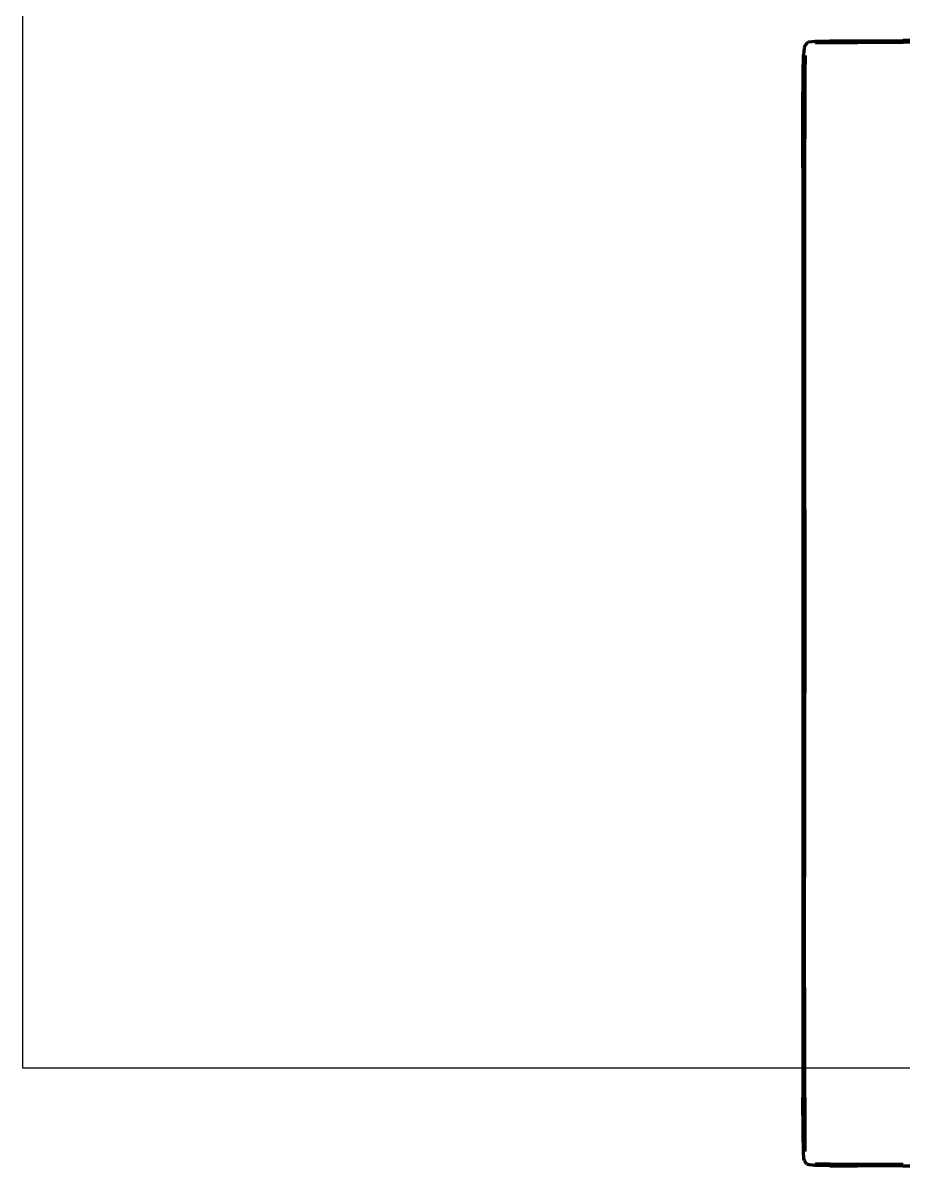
# Model space of a CAD drawing. Header units: millimetres. Extents: x 4307 to 31003, y 2809 to 20009.
# Drawn here: x 9699.2 to 9975.7, y 8490.6 to 8849.7 of the extents above; entities that cross this region are included whole.
import ezdxf

# ---------------------------------------------------------------- set-up
doc = ezdxf.new("R2010")
doc.units = ezdxf.units.MM
doc.layers.add('ProfileEdges', color=7, linetype='Continuous')

msp = doc.modelspace()

# ---------------------------------------------------------------- linework, layer by layer
msp.add_lwpolyline([(9699.18, 9766.01), (12222.44, 9766.01), (12222.44, 8521.35), (9699.18, 8521.35)], close=True)
at = {"layer": 'ProfileEdges', "lineweight": 211}
for p, q in [((9944.62, 8841.86), (9944.41, 8839.62)), ((9944.92, 8842.73), (9944.62, 8841.86)), ((9945.49, 8843.36), (9944.92, 8842.73)), ((9946.27, 8843.74), (9945.49, 8843.36)), ((9946.27, 8843.74), (9948.07, 8843.92)), ((9948.07, 8843.92), (9952.67, 8844.02)), ((9952.77, 8843.56), (9948.2, 8843.47)), ((9948.2, 8843.47), (9948.24, 8843.33)), ((9952.8, 8843.42), (9948.24, 8843.33)), ((9952.67, 8844.02), (9961.43, 8844.08)), ((9952.77, 8843.56), (9961.49, 8843.62)), ((9961.51, 8843.48), (9952.8, 8843.42)), ((9961.43, 8844.08), (9975.7, 8844.13)), ((9961.48, 8843.74), (9975.74, 8843.78)), ((9961.49, 8843.62), (9961.48, 8843.74)), ((9975.75, 8843.65), (9961.49, 8843.62)), ((9975.77, 8843.51), (9961.51, 8843.48)), ((10442.46, 8844.14), (9975.7, 8844.13)), ((9975.74, 8843.78), (9994.15, 8843.8)), ((9944.33, 8833.75), (9944.41, 8839.62)), ((9944.74, 8833.65), (9944.82, 8839.48)), ((9944.82, 8839.48), (9944.95, 8839.44)), ((9944.95, 8839.44), (9944.87, 8833.62)), ((9944.27, 8822.51), (9944.33, 8833.75)), ((9944.74, 8833.65), (9944.69, 8822.44)), ((9944.87, 8833.62), (9944.82, 8822.41)), ((9944.23, 8804.13), (9944.27, 8822.51)), ((9944.58, 8822.46), (9944.53, 8780.41)), ((9944.69, 8822.44), (9944.58, 8822.46)), ((9944.66, 8804.07), (9944.69, 8822.44)), ((9944.82, 8822.41), (9944.79, 8804.06)), ((9944.23, 8804.13), (9944.23, 8530.46)), ((9944.66, 8804.07), (9944.66, 8530.51)), ((9944.79, 8804.06), (9944.77, 8581.25)), ((9944.43, 8780.42), (9944.42, 8724.34)), ((9944.53, 8780.41), (9944.43, 8780.42)), ((9944.36, 8554.11), (9944.42, 8724.34)), ((9944.43, 8554.1), (9944.42, 8724.34)), ((9944.9, 8696.85), (9944.77, 8581.25)), ((9944.82, 8512.24), (9944.77, 8581.25)), ((9944.43, 8554.1), (9944.36, 8554.11)), ((9944.43, 8554.1), (9944.53, 8554.11)), ((9944.53, 8554.11), (9944.66, 8530.51)), ((9944.23, 8530.46), (9944.27, 8512.14)), ((9944.69, 8512.21), (9944.66, 8530.51)), ((9944.33, 8500.93), (9944.27, 8512.14)), ((9944.74, 8501.04), (9944.69, 8512.21)), ((9944.82, 8512.24), (9944.83, 8510.38)), ((9944.83, 8510.38), (9944.87, 8501.07)), ((9944.83, 8510.38), (9944.83, 8501.06)), ((9944.42, 8495.08), (9944.33, 8500.93)), ((9944.83, 8501.06), (9944.74, 8501.04)), ((9944.74, 8501.04), (9944.82, 8495.22)), ((9944.83, 8501.06), (9944.82, 8495.22)), ((9944.87, 8501.07), (9944.83, 8501.06)), ((9944.58, 8492.83), (9944.42, 8495.08)), ((9944.74, 8492.39), (9944.58, 8492.83)), ((9944.92, 8491.98), (9944.74, 8492.39)), ((9945.49, 8491.35), (9944.92, 8491.98)), ((9945.49, 8491.35), (9945.85, 8491.13)), ((9946.26, 8490.94), (9945.85, 8491.13)), ((9948.07, 8490.79), (9946.26, 8490.94)), ((9952.67, 8490.69), (9948.07, 8490.79)), ((9948.2, 8491.24), (9948.24, 8491.38)), ((9952.77, 8491.15), (9948.2, 8491.24)), ((9948.24, 8491.38), (9952.8, 8491.29)), ((9952.67, 8490.69), (9961.43, 8490.63)), ((9961.49, 8491.09), (9952.77, 8491.15)), ((9952.8, 8491.29), (9961.51, 8491.23)), ((9975.7, 8490.58), (9961.43, 8490.63)), ((9975.75, 8491.05), (9961.49, 8491.09)), ((9961.51, 8491.23), (9975.77, 8491.2)), ((10460.88, 8490.59), (9975.7, 8490.58))]:
    msp.add_line(p, q, dxfattribs=at)

doc.saveas('drawing.dxf')
